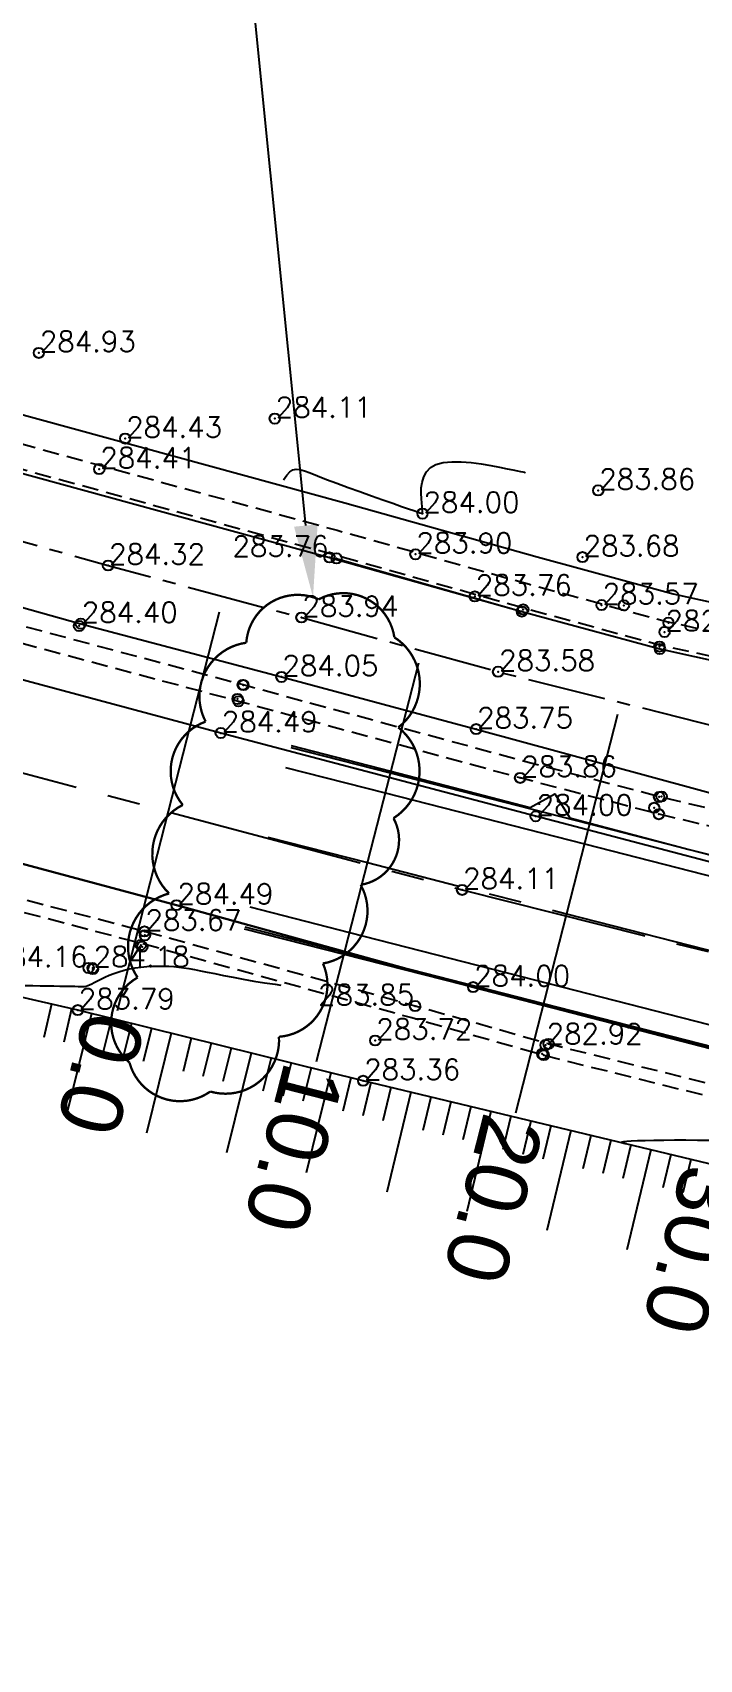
# Model space of a CAD drawing. Header units: millimetres. Extents: x 524954 to 526204, y 9523489 to 9524010.
# Drawn here: x 525035.2 to 525067.7, y 9523742.4 to 9523821.4 of the extents above; entities that cross this region are included whole.
import ezdxf
from ezdxf import colors
from ezdxf.entities.mleader import LeaderData, LeaderLine
from ezdxf.enums import TextEntityAlignment as Align
from ezdxf.math import Vec2, Vec3

# ---------------------------------------------------------------- set-up
doc = ezdxf.new("R2010")
doc.units = ezdxf.units.MM
doc.header["$PDMODE"] = 32
doc.header["$PDSIZE"] = 0.5
doc.linetypes.add('AXES2', pattern=[28.575, 19.05, -3.175, 3.175, -3.175])
doc.linetypes.add('CACHE2', pattern=[4.7625, 3.175, -1.5875])
for name, color, linetype in [('Axe_Route_Existante', 1, 'AXES2'), ('Bord_Route_Existante', 6, 'Continuous'), ('Caniveau', 5, 'CACHE2'), ('CN_01_00', 3, 'Continuous'), ('CN_02_00', 4, 'Continuous'), ('Haut_Talus', 30, 'Continuous'), ('Route - Axe Route de la corniche 1 - Restitution en plan - Axe', 1, 'AXES2'), ('Route - Axe Route de la corniche 1 - Restitution en plan - GEM_Berme', 7, 'Continuous'), ('Route - Axe Route de la corniche 1 - Restitution en plan - GEM_Bretelle', 7, 'Continuous'), ('Route - Axe Route de la corniche 1 - Restitution en plan - Talus déblais', 1, 'Continuous'), ('Route - Axe Route de la corniche 1 - Restitution en plan - Talus remblais', 94, 'Continuous'), ('Route - Axe Route de la corniche 1 - Tabulations', 7, 'Continuous'), ('Route - Axe Route de la corniche 1 - Textes - Tabulations', 5, 'Continuous'), ('Talus', 2, 'Continuous'), ('TopoAlt', 3, 'Continuous'), ('TOPOJIS', 7, 'Continuous')]:
    doc.layers.add(name, color=color, linetype=linetype)
doc.layers.add('Bord_Route_Existante_POLY3D', color=6, linetype='Continuous', plot=False)
doc.layers.add('Trottoir', color=7, linetype='Continuous', true_color=0xff6666)
doc.styles.add('Affichages route', font='arial.ttf', dxfattribs={"height": 0.5})
doc.styles.add('Simplex 1.0', font='Simplex.shx', dxfattribs={"width": 0.99, "height": 1})
doc.styles.get("Standard").update_dxf_attribs({"font": 'arial.ttf'})

# ---------------------------------------------------------------- blocks, each defined once
blk = doc.blocks.new('TCPOINT M')
at = {"color": 0}
blk.add_point((0, 0), dxfattribs=at)
at = {"layer": 'TopoAlt', "style": 'Simplex 1.0', "width": 0.99}
blk.add_attdef('ALT', (0.15, 0.15), '', height=1, dxfattribs=at)
blk = doc.blocks.new('MENSURA_TALSYM_2')
at = {"layer": 'Route - Axe Route de la corniche 1 - Restitution en plan - Talus déblais'}
for p, q in [((525047.819, 9523786.777), (525047.819, 9523786.777)), ((525049.022, 9523786.438), (525049.028, 9523786.463)), ((525050.232, 9523786.125), (525050.238, 9523786.149)), ((525051.442, 9523785.812), (525051.448, 9523785.835)), ((525052.641, 9523785.455), (525052.658, 9523785.521)), ((525053.863, 9523785.186), (525053.868, 9523785.207)), ((525055.075, 9523784.873), (525055.078, 9523784.893)), ((525056.286, 9523784.559), (525056.288, 9523784.579)), ((525057.498, 9523784.208), (525057.498, 9523784.265)), ((525058.709, 9523783.933), (525058.708, 9523783.951)), ((525059.886, 9523783.889), (525059.872, 9523784.003)), ((525060.747, 9523784.046), (525060.836, 9523784.101)), ((525061.583, 9523783.157), (525061.605, 9523783.187)), ((525062.81, 9523782.859), (525062.814, 9523782.868)), ((525064.02, 9523782.542), (525064.022, 9523782.548)), ((525065.23, 9523782.225), (525065.231, 9523782.229)), ((525066.438, 9523781.906), (525066.439, 9523781.91))]:
    blk.add_line(p, q, dxfattribs=at)
blk = doc.blocks.new('MENSURA_TALSYM_3')
at = {"layer": 'Route - Axe Route de la corniche 1 - Restitution en plan - Talus déblais'}
for p, q in [((525046.749, 9523777.562), (525046.755, 9523777.585)), ((525047.96, 9523777.253), (525047.966, 9523777.276)), ((525049.172, 9523776.944), (525049.177, 9523776.967)), ((525050.383, 9523776.635), (525050.4, 9523776.703)), ((525051.594, 9523776.328), (525051.6, 9523776.349)), ((525052.806, 9523776.02), (525052.811, 9523776.041)), ((525054.018, 9523775.712), (525054.023, 9523775.733)), ((525055.229, 9523775.405), (525055.244, 9523775.465)), ((525056.441, 9523775.097), (525056.446, 9523775.116)), ((525057.652, 9523774.79), (525057.657, 9523774.808)), ((525058.864, 9523774.482), (525058.868, 9523774.5)), ((525060.075, 9523774.175), (525060.088, 9523774.226)), ((525061.287, 9523773.868), (525061.291, 9523773.884)), ((525062.499, 9523773.562), (525062.503, 9523773.577)), ((525063.711, 9523773.256), (525063.715, 9523773.27)), ((525064.923, 9523772.95), (525064.933, 9523772.989)), ((525066.135, 9523772.644), (525066.138, 9523772.656)), ((525067.347, 9523772.338), (525067.35, 9523772.349))]:
    blk.add_line(p, q, dxfattribs=at)

msp = doc.modelspace()

# ---------------------------------------------------------------- linework, layer by layer
at = {"const_width": 0.113, "flags": 128}
msp.add_lwpolyline([(525052.792, 9523783.24, 0.520567), (525053.025, 9523787.651, 0.520567), (525053.025, 9523787.651, 0.520567), (525052.835, 9523792.03, 0.520567), (525052.835, 9523792.03, 0.520567), (525049.155, 9523793.877, 0.520567), (525049.155, 9523793.877, 0.520567), (525045.633, 9523791.768, 0.520567), (525045.633, 9523791.768, 0.520567), (525043.657, 9523787.934, 0.520567), (525043.657, 9523787.934, 0.520567), (525042.547, 9523783.883, 0.520567), (525042.547, 9523783.883, 0.520567), (525041.881, 9523779.581, 0.520567), (525041.881, 9523779.581, 0.520567), (525040.349, 9523775.497, 0.520567), (525040.349, 9523775.497, 0.520567), (525039.954, 9523771.358, 0.520567), (525039.954, 9523771.358, 0.520567), (525043.884, 9523769.955, 0.520567), (525043.884, 9523769.955, 0.520567), (525047.223, 9523772.616, 0.520567), (525047.223, 9523772.616, 0.520567), (525049.361, 9523776.179, 0.520567), (525049.361, 9523776.179, 0.520567), (525051.196, 9523780.002, 0.520567), (525051.196, 9523780.002, 0.520567), (525052.792, 9523783.24)], format="xyb", dxfattribs=at)
at = {"layer": 'Axe_Route_Existante', "ltscale": 0.5, "flags": 128}
msp.add_lwpolyline([(524973.101, 9523802.49), (525007.26, 9523792.779), (525027.54, 9523787.364), (525056.127, 9523779.755), (525082.674, 9523773.102), (525107.546, 9523770.048), (525120.684, 9523770.139), (525151.777, 9523772.648), (525176.899, 9523773.894), (525199.324, 9523771.095), (525218.337, 9523765.264), (525227.192, 9523761.534), (525233.843, 9523758.094), (525246.468, 9523751.167), (525256.506, 9523745.531), (525267.014, 9523739.694), (525277.691, 9523733.704), (525288.849, 9523727.299), (525294.632, 9523724.022), (525301.927, 9523719.966), (525310.691, 9523715.333), (525328.32, 9523705.784), (525328.32, 9523705.784), (525337.316, 9523700.691), (525351.138, 9523692.703), (525363.696, 9523685.45), (525368.801, 9523682.627), (525375.475, 9523679.109), (525390.225, 9523670.468), (525400.9, 9523665.019), (525419.619, 9523658.456), (525435.368, 9523656.046), (525454.334, 9523656.625), (525476.288, 9523660.734), (525488.784, 9523664.768), (525501.859, 9523668.012), (525521.809, 9523675.315), (525541.116, 9523687.802), (525552.62, 9523697.708), (525562.351, 9523710.18), (525568.681, 9523722.572), (525575.059, 9523738.704), (525576.995, 9523751.051), (525577.798, 9523776.069), (525576.166, 9523799.52), (525574.181, 9523815.429), (525572.049, 9523834.204), (525569.92, 9523851.041), (525567.326, 9523868.19), (525565.579, 9523885.379), (525563.689, 9523903.219), (525561.356, 9523920.701), (525558.839, 9523938.161)], dxfattribs=at)
at = {"layer": 'Axe_Route_Existante', "ltscale": 0.2, "flags": 128}
msp.add_lwpolyline([(524977.305, 9523814.695), (525006.059, 9523804.831), (525028.37, 9523798.479), (525038.912, 9523795.522), (525048.316, 9523792.994), (525057.878, 9523790.358), (525070.878, 9523787.094), (525082.145, 9523784.869), (525094.524, 9523783.207), (525107.043, 9523782.438), (525119.719, 9523782.246), (525132.005, 9523782.846), (525146.311, 9523784.281), (525160.389, 9523785.573)], dxfattribs=at)
at = {"layer": 'Bord_Route_Existante', "flags": 128}
for points in [[(524978.471, 9523817.452), (525006.714, 9523807.672), (525049.682, 9523795.913), (525049.682, 9523795.913), (525059.038, 9523793.284), (525065.745, 9523791.464), (525070.953, 9523790.327), (525075.487, 9523789.263), (525081.936, 9523787.979), (525091.28, 9523786.607), (525094.329, 9523786.248), (525106.067, 9523785.345), (525119.054, 9523785.177), (525127.352, 9523785.549)], [(524976.461, 9523811.679), (525005.191, 9523801.758), (525025.279, 9523796.13), (525037.584, 9523792.694), (525047.344, 9523790.104), (525056.807, 9523787.568), (525069.508, 9523784.121), (525081.536, 9523781.639), (525092.597, 9523780.179), (525105.432, 9523779.119), (525119.151, 9523778.983), (525131.181, 9523779.552)], [(525221.578, 9523770.941), (525214.394, 9523773.56), (525201.773, 9523777.091), (525187.993, 9523779.477), (525178.148, 9523780.174), (525172.157, 9523780.555), (525166.33, 9523780.26), (525154.489, 9523779.368), (525145.368, 9523778.551), (525120.497, 9523776.02), (525106.173, 9523774.773), (525099.776, 9523775.298), (525085.501, 9523777.091), (525074.621, 9523779.414), (525059.705, 9523783.331), (525044.394, 9523787.379), (525028.625, 9523791.594), (525012.747, 9523795.824), (524999.188, 9523799.53), (524974.162, 9523806.373)], [(525125.167, 9523764.211), (525102.493, 9523766.683), (525102.493, 9523766.683), (525083.482, 9523768.521), (525071.595, 9523771.17), (525056.669, 9523775.03), (525042.24, 9523779.013), (525025.367, 9523783.534), (525010.659, 9523787.6), (524993.307, 9523792.15), (524972.341, 9523799.079)]]:
    msp.add_lwpolyline(points, dxfattribs=at)
at = {"layer": 'Bord_Route_Existante_POLY3D'}
for points in [[(524978.471, 9523817.452, 286.86), (525006.708, 9523807.726, 285.65), (525006.714, 9523807.672, 285.48), (525049.682, 9523795.913, 283.76), (525050.025, 9523795.866, 283.81), (525059.038, 9523793.284, 283.52), (525065.745, 9523791.464, 283.3), (525070.953, 9523790.327, 283.1), (525071.004, 9523790.39, 283.25), (525075.487, 9523789.263, 282.93), (525081.936, 9523787.979, 282.72), (525091.28, 9523786.607, 282.4), (525094.329, 9523786.248, 282.3), (525106.067, 9523785.345, 281.92), (525119.054, 9523785.177, 281.47), (525127.352, 9523785.549, 281.18)], [(524976.461, 9523811.679, 287.12), (525005.191, 9523801.758, 285.67), (525025.279, 9523796.13, 284.91), (525037.584, 9523792.694, 284.4), (525047.344, 9523790.104, 284.05), (525056.807, 9523787.568, 283.75), (525069.508, 9523784.121, 283.35), (525081.536, 9523781.639, 282.97), (525092.597, 9523780.179, 282.55), (525105.432, 9523779.119, 282.13), (525119.151, 9523778.983, 281.72), (525131.181, 9523779.552, 281.32)], [(525145.368, 9523778.551, 280.86), (525120.497, 9523776.02, 281.76), (525106.173, 9523774.773, 282.29), (525099.776, 9523775.298, 282.6), (525085.501, 9523777.091, 283.1), (525074.621, 9523779.414, 283.47), (525059.705, 9523783.331, 284), (525044.394, 9523787.379, 284.49), (525028.625, 9523791.594, 285.05), (525012.747, 9523795.824, 285.57), (524999.188, 9523799.53, 285.91), (524974.162, 9523806.373, 286.24)], [(524972.341, 9523799.079, 0), (524993.307, 9523792.15, 285.9), (525010.659, 9523787.6, 285.49), (525025.367, 9523783.534, 285.08), (525042.24, 9523779.013, 284.49), (525056.669, 9523775.03, 284), (525071.595, 9523771.17, 283.51), (525083.482, 9523768.521, 283.1), (525102.493, 9523766.683, 0), (525125.167, 9523764.211, 281.6), (525144.506, 9523765.617, 280.96)]]:
    msp.add_polyline3d(points, dxfattribs=at)
at = {"layer": 'Caniveau', "ltscale": 0.25, "flags": 128}
for points in [[(524978.921, 9523818.749), (525007.12, 9523808.984), (525050.049, 9523797.236), (525059.403, 9523794.608), (525066.071, 9523792.798), (525071.256, 9523791.666), (525075.778, 9523790.605), (525082.17, 9523789.332), (525091.46, 9523787.968), (525094.462, 9523787.615), (525106.129, 9523786.717), (525119.032, 9523786.55), (525127.277, 9523786.92), (525130.781, 9523787.148), (525144.254, 9523788.692), (525157.053, 9523789.824), (525159.565, 9523789.96), (525186.295, 9523791.678), (525194.148, 9523792.321), (525204.801, 9523793.175), (525211.059, 9523793.613), (525217.049, 9523794.156), (525223.871, 9523794.405), (525235.946, 9523793.365), (525246.588, 9523790.704), (525250.771, 9523788.828), (525257.796, 9523785.005), (525267.26, 9523779.721), (525275.934, 9523774.674), (525286.15, 9523769.083)], [(524978.535, 9523817.634), (525006.771, 9523807.856), (525049.734, 9523796.099), (525059.089, 9523793.471), (525065.79, 9523791.652), (525070.996, 9523790.516), (525075.528, 9523789.452), (525081.969, 9523788.169), (525091.305, 9523786.798), (525094.348, 9523786.441), (525106.076, 9523785.538), (525119.051, 9523785.37), (525127.341, 9523785.742), (525130.887, 9523785.973), (525144.373, 9523787.518), (525157.137, 9523788.647), (525159.635, 9523788.783), (525186.381, 9523790.501), (525194.243, 9523791.145), (525204.889, 9523791.999), (525211.154, 9523792.437), (525217.124, 9523792.978), (525223.842, 9523793.224), (525235.751, 9523792.198), (525246.2, 9523789.585), (525250.247, 9523787.77), (525257.255, 9523783.957), (525267.01, 9523778.976), (525275.314, 9523773.67), (525285.519, 9523767.841)], [(524975.141, 9523808.618), (525000.68, 9523801.804), (525030.01, 9523793.854), (525045.477, 9523789.732), (525059.166, 9523786.012), (525065.902, 9523784.25), (525084.094, 9523779.959), (525088.525, 9523779.269), (525107.014, 9523777.537), (525120.727, 9523777.307), (525124.339, 9523777.743), (525144.189, 9523779.476), (525152.038, 9523780.016), (525158.051, 9523780.697), (525172.163, 9523781.399), (525172.115, 9523781.335), (525186.089, 9523780.714), (525201.95, 9523777.916), (525212.887, 9523775.146), (525221.806, 9523771.933), (525221.948, 9523771.873)], [(525221.578, 9523770.941), (525212.633, 9523774.341), (525201.773, 9523777.091), (525185.999, 9523779.874), (525185.993, 9523779.938), (525172.157, 9523780.555), (525158.119, 9523779.856), (525152.114, 9523779.177), (525144.255, 9523778.635), (525124.426, 9523776.904), (525120.771, 9523776.463), (525106.967, 9523776.694), (525088.421, 9523778.432), (525083.932, 9523779.131), (525065.698, 9523783.432), (525058.949, 9523785.198), (525045.258, 9523788.918), (525029.791, 9523793.04), (525029.791, 9523793.04), (525029.791, 9523793.04), (525029.791, 9523793.04), (525000.461, 9523800.99), (524974.924, 9523807.804)], [(525212.523, 9523742.362), (525215.682, 9523749.328), (525216.089, 9523753.459), (525215.342, 9523755.852), (525214.458, 9523757.799), (525213.085, 9523759.336), (525209.663, 9523761.362), (525205.234, 9523762.825), (525198.525, 9523764.528), (525180.8, 9523767.044), (525180.8, 9523767.044), (525161.56, 9523766.927), (525152.174, 9523766.206), (525142.387, 9523765.292), (525123.561, 9523764.031), (525123.01, 9523764), (525096.766, 9523764.91), (525078.02, 9523767.878), (525060.334, 9523772.269), (525053.844, 9523774.11), (525040.68, 9523777.734), (525026.599, 9523781.449), (525022.238, 9523782.572), (525005.16, 9523787.075), (524971.887, 9523797.649)], [(525211.995, 9523742.614), (525215.039, 9523749.294), (525215.396, 9523753.333), (525214.887, 9523755.405), (525213.976, 9523757.187), (525212.811, 9523758.664), (525209.418, 9523760.747), (525205.065, 9523762.245), (525198.408, 9523763.935), (525180.739, 9523766.443), (525180.739, 9523766.443), (525161.591, 9523766.325), (525152.225, 9523765.605), (525142.435, 9523764.691), (525123.599, 9523763.429), (525123.017, 9523763.396), (525096.708, 9523764.308), (525077.9, 9523767.286), (525060.179, 9523771.686), (525053.682, 9523773.529), (525040.523, 9523777.152), (525026.447, 9523780.866), (525022.086, 9523781.988), (525004.992, 9523786.496), (524971.704, 9523797.075)]]:
    msp.add_lwpolyline(points, dxfattribs=at)
at = {"layer": 'CN_01_00', "elevation": 283, "flags": 128}
msp.add_lwpolyline([(525064.103, 9523767.409), (525064.103, 9523767.409), (525064.102, 9523767.409), (525064.097, 9523767.41), (525064.09, 9523767.412), (525064.077, 9523767.415), (525064.057, 9523767.42), (525064.03, 9523767.427), (525063.994, 9523767.436), (525063.95, 9523767.447), (525063.907, 9523767.46), (525063.878, 9523767.475), (525063.875, 9523767.49), (525063.909, 9523767.507), (525063.992, 9523767.523), (525064.137, 9523767.539), (525064.354, 9523767.554), (525064.653, 9523767.568), (525065.025, 9523767.58), (525065.458, 9523767.589), (525065.941, 9523767.596), (525066.462, 9523767.599), (525067.009, 9523767.599), (525067.57, 9523767.595), (525068.134, 9523767.586)], dxfattribs=at)
at = {"layer": 'CN_02_00', "elevation": 284, "flags": 128}
for points in [[(525047.438, 9523799.683), (525047.608, 9523799.916), (525047.759, 9523800.079), (525047.903, 9523800.175), (525048.056, 9523800.21), (525048.235, 9523800.191), (525048.457, 9523800.125), (525048.736, 9523800.017), (525049.09, 9523799.876), (525049.528, 9523799.708), (525050.034, 9523799.519), (525050.584, 9523799.318), (525051.156, 9523799.113), (525051.725, 9523798.91), (525052.269, 9523798.718), (525052.765, 9523798.544), (525053.189, 9523798.396), (525053.523, 9523798.279), (525053.775, 9523798.191), (525053.955, 9523798.128), (525054.076, 9523798.085), (525054.15, 9523798.06), (525054.187, 9523798.046), (525054.201, 9523798.041), (525054.204, 9523798.041), (525054.204, 9523798.041), (525054.204, 9523798.041), (525054.204, 9523798.041), (525054.204, 9523798.041), (525054.205, 9523798.041), (525054.205, 9523798.041), (525054.205, 9523798.041), (525054.205, 9523798.041), (525054.205, 9523798.041), (525054.205, 9523798.041), (525054.206, 9523798.041), (525054.206, 9523798.041), (525054.206, 9523798.042), (525054.206, 9523798.042), (525054.207, 9523798.042), (525054.207, 9523798.042), (525054.207, 9523798.043), (525054.207, 9523798.05), (525054.206, 9523798.07), (525054.203, 9523798.107), (525054.198, 9523798.168), (525054.19, 9523798.26), (525054.179, 9523798.387), (525054.164, 9523798.557), (525054.147, 9523798.771), (525054.137, 9523799.02), (525054.146, 9523799.288), (525054.184, 9523799.562), (525054.263, 9523799.828), (525054.394, 9523800.071), (525054.589, 9523800.277), (525054.859, 9523800.432), (525055.21, 9523800.527), (525055.626, 9523800.567), (525056.086, 9523800.562), (525056.569, 9523800.522), (525057.055, 9523800.459), (525057.521, 9523800.382), (525057.948, 9523800.301), (525058.313, 9523800.227), (525058.602, 9523800.168), (525058.819, 9523800.123), (525058.975, 9523800.091), (525059.079, 9523800.07), (525059.142, 9523800.057), (525059.175, 9523800.05), (525059.187, 9523800.048), (525059.188, 9523800.047)], [(525034.882, 9523775.11), (525035.248, 9523775.103), (525035.606, 9523775.097), (525035.948, 9523775.091), (525036.273, 9523775.086), (525036.574, 9523775.082), (525036.846, 9523775.077), (525037.086, 9523775.073), (525037.289, 9523775.068), (525037.452, 9523775.062), (525037.58, 9523775.059), (525037.684, 9523775.059), (525037.77, 9523775.065), (525037.849, 9523775.079), (525037.927, 9523775.102), (525038.013, 9523775.138), (525038.116, 9523775.188), (525038.242, 9523775.254), (525038.392, 9523775.331), (525038.563, 9523775.418), (525038.755, 9523775.51), (525038.965, 9523775.603), (525039.192, 9523775.694), (525039.433, 9523775.779), (525039.689, 9523775.854), (525039.955, 9523775.915), (525040.23, 9523775.965), (525040.51, 9523776.002), (525040.792, 9523776.028), (525041.072, 9523776.044), (525041.348, 9523776.051), (525041.616, 9523776.049), (525041.872, 9523776.04), (525042.116, 9523776.024), (525042.353, 9523776), (525042.592, 9523775.969), (525042.842, 9523775.93), (525043.11, 9523775.883), (525043.405, 9523775.826), (525043.735, 9523775.761), (525044.108, 9523775.685), (525044.53, 9523775.601), (525044.993, 9523775.51), (525045.486, 9523775.417), (525046, 9523775.326), (525046.522, 9523775.241), (525047.044, 9523775.165), (525047.32, 9523775.132)]]:
    msp.add_lwpolyline(points, dxfattribs=at)
at = {"layer": 'Haut_Talus', "flags": 128}
msp.add_lwpolyline([(525196.209, 9523734.666), (525185.666, 9523736.075), (525174.732, 9523738.405), (525167.266, 9523739.353), (525162.456, 9523738.862), (525160.617, 9523739.586), (525160.617, 9523739.586), (525148.449, 9523742.953), (525140.268, 9523745.585), (525128.783, 9523751.058), (525115.061, 9523754.312), (525099.667, 9523759.924), (525089.678, 9523759.911), (525072.881, 9523765.307), (525051.318, 9523770.478), (525037.439, 9523773.912), (525026.483, 9523776.419), (525009.07, 9523781.626), (524998.873, 9523783.305), (524985.831, 9523787.803), (524969.54, 9523790.743)], dxfattribs=at)
at = {"layer": 'Route - Axe Route de la corniche 1 - Restitution en plan - Axe', "ltscale": 0.5, "flags": 128}
msp.add_lwpolyline([(525046.677, 9523782.319), (525051.521, 9523781.079), (525061.208, 9523778.598), (525070.896, 9523776.118), (525075.753, 9523774.931), (525080.64, 9523773.878), (525085.555, 9523772.962), (525090.494, 9523772.182), (525095.453, 9523771.54), (525100.427, 9523771.036), (525105.413, 9523770.67), (525110.408, 9523770.443), (525115.407, 9523770.354), (525120.407, 9523770.405), (525125.403, 9523770.594), (525130.392, 9523770.922), (525140.361, 9523771.706), (525143.359, 9523771.825), (525146.358, 9523771.83), (525149.356, 9523771.724), (525150.354, 9523771.663), (525153.343, 9523771.407), (525156.32, 9523771.039), (525159.863, 9523770.452), (525160.264, 9523770.375), (525163.198, 9523769.748), (525170.007, 9523768.122), (525175.376, 9523766.838)], dxfattribs=at)
at = {"layer": 'Route - Axe Route de la corniche 1 - Restitution en plan - GEM_Berme', "flags": 128}
for points in [[(525047.793, 9523786.679), (525052.637, 9523785.438), (525062.325, 9523782.958), (525072.012, 9523780.477), (525076.761, 9523779.316), (525081.527, 9523778.29), (525086.319, 9523777.396), (525091.134, 9523776.636), (525095.968, 9523776.01), (525100.818, 9523775.519), (525105.68, 9523775.162), (525110.55, 9523774.94), (525115.424, 9523774.854), (525120.299, 9523774.903), (525125.17, 9523775.088), (525130.034, 9523775.408)], [(525045.561, 9523777.96), (525050.405, 9523776.72), (525060.092, 9523774.239), (525069.779, 9523771.758), (525074.744, 9523770.545), (525079.754, 9523769.466), (525084.792, 9523768.527), (525089.854, 9523767.728), (525094.937, 9523767.069), (525100.035, 9523766.553), (525105.146, 9523766.178), (525110.266, 9523765.945), (525115.39, 9523765.854), (525120.515, 9523765.906), (525125.636, 9523766.1)]]:
    msp.add_lwpolyline(points, dxfattribs=at)
at = {"layer": 'Route - Axe Route de la corniche 1 - Restitution en plan - GEM_Bretelle', "flags": 128}
for points in [[(525047.545, 9523785.71), (525052.389, 9523784.47), (525062.076, 9523781.989), (525071.764, 9523779.508), (525076.537, 9523778.342), (525081.33, 9523777.31), (525086.149, 9523776.411), (525090.992, 9523775.646), (525095.854, 9523775.017), (525100.731, 9523774.522), (525105.621, 9523774.164), (525110.518, 9523773.941), (525115.42, 9523773.854), (525120.323, 9523773.904), (525125.222, 9523774.089), (525130.114, 9523774.411)], [(525045.809, 9523778.929), (525050.653, 9523777.688), (525060.34, 9523775.208), (525070.027, 9523772.727), (525074.968, 9523771.52), (525079.951, 9523770.447), (525084.962, 9523769.512), (525089.996, 9523768.718), (525095.051, 9523768.063), (525100.122, 9523767.549), (525105.206, 9523767.176), (525110.298, 9523766.944), (525115.394, 9523766.854), (525120.491, 9523766.906), (525125.584, 9523767.099), (525130.67, 9523767.433)]]:
    msp.add_lwpolyline(points, dxfattribs=at)
at = {"layer": 'Route - Axe Route de la corniche 1 - Restitution en plan - Talus déblais', "flags": 128}
for points in [[(525047.819, 9523786.777), (525052.658, 9523785.521), (525059.434, 9523783.762), (525060.635, 9523784.423), (525061.367, 9523783.25), (525062.334, 9523782.994), (525067.168, 9523781.717)], [(525045.538, 9523777.87), (525050.383, 9523776.635), (525060.075, 9523774.175), (525069.771, 9523771.726), (525074.738, 9523770.517), (525079.746, 9523769.424), (525083.77, 9523768.635), (525088.83, 9523767.81), (525089.844, 9523767.659), (525095.943, 9523766.847), (525100.021, 9523766.393), (525105.13, 9523765.896), (525110.253, 9523765.539), (525115.388, 9523765.309), (525120.531, 9523765.234), (525124.647, 9523765.286), (525130.821, 9523765.542)]]:
    msp.add_lwpolyline(points, dxfattribs=at)
at = {"layer": 'Route - Axe Route de la corniche 1 - Restitution en plan - Talus remblais', "flags": 128}
msp.add_lwpolyline([(525067.168, 9523781.717), (525068.139, 9523781.479), (525072.024, 9523780.522), (525075.819, 9523779.569), (525081.527, 9523778.294), (525082.674, 9523779.082), (525084.579, 9523778.721), (525085.369, 9523777.623), (525086.319, 9523777.396)], dxfattribs=at)
at = {"layer": 'Route - Axe Route de la corniche 1 - Tabulations'}
for p, q in [((525044.314, 9523793.247), (525039.353, 9523773.872)), ((525054.001, 9523790.767), (525049.04, 9523771.392)), ((525063.689, 9523788.286), (525058.728, 9523768.911))]:
    msp.add_line(p, q, dxfattribs=at)
at = {"layer": 'Talus'}
for p, q in [((525036.158, 9523774.205), (525035.786, 9523772.58)), ((525037.132, 9523773.982), (525036.761, 9523772.357)), ((525038.104, 9523773.747), (525036.904, 9523768.893)), ((525039.075, 9523773.507), (525038.675, 9523771.889)), ((525040.046, 9523773.267), (525039.646, 9523771.649)), ((525041.017, 9523773.026), (525040.616, 9523771.409)), ((525041.987, 9523772.786), (525040.787, 9523767.933)), ((525042.958, 9523772.546), (525042.558, 9523770.928)), ((525043.929, 9523772.306), (525043.529, 9523770.688)), ((525044.9, 9523772.066), (525044.499, 9523770.448)), ((525045.87, 9523771.826), (525044.67, 9523766.972)), ((525046.841, 9523771.586), (525046.441, 9523769.968)), ((525047.812, 9523771.345), (525047.411, 9523769.727)), ((525048.782, 9523771.105), (525048.382, 9523769.487)), ((525049.753, 9523770.865), (525048.552, 9523766.011)), ((525050.724, 9523770.625), (525050.324, 9523769.007)), ((525051.695, 9523770.387), (525051.307, 9523768.767)), ((525052.668, 9523770.154), (525052.279, 9523768.534)), ((525053.64, 9523769.921), (525052.474, 9523765.059)), ((525054.613, 9523769.688), (525054.224, 9523768.067)), ((525055.585, 9523769.455), (525055.196, 9523767.834)), ((525056.557, 9523769.221), (525056.169, 9523767.601)), ((525057.53, 9523768.988), (525056.364, 9523764.126)), ((525058.502, 9523768.755), (525058.114, 9523767.134)), ((525059.475, 9523768.522), (525059.086, 9523766.901)), ((525060.447, 9523768.289), (525060.058, 9523766.668)), ((525061.42, 9523768.055), (525060.254, 9523763.193)), ((525062.392, 9523767.822), (525062.003, 9523766.201)), ((525063.364, 9523767.589), (525062.976, 9523765.968)), ((525064.337, 9523767.356), (525063.948, 9523765.735)), ((525065.309, 9523767.122), (525064.143, 9523762.26)), ((525066.282, 9523766.889), (525065.893, 9523765.269)), ((525067.254, 9523766.656), (525066.865, 9523765.035))]:
    msp.add_line(p, q, dxfattribs=at)
at = {"layer": 'Trottoir', "ltscale": 0.25, "flags": 128}
msp.add_lwpolyline([(524979.372, 9523820.053), (525007.528, 9523810.303), (525050.418, 9523798.565), (525059.771, 9523795.938), (525066.399, 9523794.139), (525071.561, 9523793.012), (525076.07, 9523791.954), (525082.405, 9523790.692), (525091.982, 9523790.036), (525091.982, 9523790.036), (525109.407, 9523788.924), (525126.934, 9523789.003)], dxfattribs=at)

# ---------------------------------------------------------------- block references
at = {"layer": 'Route - Axe Route de la corniche 1 - Restitution en plan - Talus déblais'}
for name in ['MENSURA_TALSYM_2', 'MENSURA_TALSYM_3']:
    msp.add_blockref(name, (0, 0), dxfattribs=at)
at = {"layer": 'TOPOJIS'}
ref = msp.add_blockref('TCPOINT M', (525035.546, 9523805.854, 284.93), dxfattribs=at)
ref.add_attrib('ALT', '284.93', (525035.596, 9523805.904, 284.93), dxfattribs={"layer": 'TopoAlt', "height": 1, "style": 'Simplex 1.0', "width": 0.99})
ref = msp.add_blockref('TCPOINT M', (525047.018, 9523802.66, 284.11), dxfattribs=at)
ref.add_attrib('ALT', '284.11', (525047.068, 9523802.71, 284.11), dxfattribs={"layer": 'TopoAlt', "height": 1, "style": 'Simplex 1.0', "width": 0.99})
ref = msp.add_blockref('TCPOINT M', (525039.744, 9523801.692, 284.43), dxfattribs=at)
ref.add_attrib('ALT', '284.43', (525039.794, 9523801.742, 284.43), dxfattribs={"layer": 'TopoAlt', "height": 1, "style": 'Simplex 1.0', "width": 0.99})
ref = msp.add_blockref('TCPOINT M', (525038.486, 9523800.208, 284.41), dxfattribs=at)
ref.add_attrib('ALT', '284.41', (525038.536, 9523800.258, 284.41), dxfattribs={"layer": 'TopoAlt', "height": 1, "style": 'Simplex 1.0', "width": 0.99})
ref = msp.add_blockref('TCPOINT M', (525062.748, 9523799.173, 283.86), dxfattribs=at)
ref.add_attrib('ALT', '283.86', (525062.798, 9523799.223, 283.86), dxfattribs={"layer": 'TopoAlt', "height": 1, "style": 'Simplex 1.0', "width": 0.99})
ref = msp.add_blockref('TCPOINT M', (525054.204, 9523798.043, 284), dxfattribs=at)
ref.add_attrib('ALT', '284.00', (525054.254, 9523798.093, 284), dxfattribs={"layer": 'TopoAlt', "height": 1, "style": 'Simplex 1.0', "width": 0.99})
ref = msp.add_blockref('TCPOINT M', (525049.682, 9523795.913, 283.76), dxfattribs=at)
ref.add_attrib('ALT', '283.76', dxfattribs={"layer": 'TopoAlt', "height": 1, "style": 'Simplex 1.0', "width": 0.99}).set_placement((525049.632, 9523795.963, 283.76), align=Align.RIGHT)
ref = msp.add_blockref('TCPOINT M', (525053.858, 9523796.065, 283.9), dxfattribs=at)
ref.add_attrib('ALT', '283.90', (525053.908, 9523796.115, 283.9), dxfattribs={"layer": 'TopoAlt', "height": 1, "style": 'Simplex 1.0', "width": 0.99})
ref = msp.add_blockref('TCPOINT M', (525061.987, 9523795.93, 283.68), dxfattribs=at)
ref.add_attrib('ALT', '283.68', (525062.037, 9523795.98, 283.68), dxfattribs={"layer": 'TopoAlt', "height": 1, "style": 'Simplex 1.0', "width": 0.99})
ref = msp.add_blockref('TCPOINT M', (525038.912, 9523795.522, 284.32), dxfattribs=at)
ref.add_attrib('ALT', '284.32', (525038.962, 9523795.572, 284.32), dxfattribs={"layer": 'TopoAlt', "height": 1, "style": 'Simplex 1.0', "width": 0.99})
for p in [(525050.025, 9523795.866, 283.81), (525063.995, 9523793.585, 283.53), (525059.038, 9523793.284, 283.52), (525059.104, 9523793.387, 283.7), (525066.164, 9523792.74, 283.44), (525037.501, 9523792.581, 284.5), (525065.726, 9523791.582, 283.45), (525065.745, 9523791.464, 283.3), (525045.462, 9523789.721, 283.38), (525045.497, 9523789.709, 284.07), (525045.213, 9523789.035, 283.36), (525045.258, 9523788.918, 284.25), (525065.709, 9523784.27, 282.67), (525065.832, 9523784.293, 283.38), (525065.472, 9523783.746, 282.69), (525065.698, 9523783.432, 283.61), (525040.499, 9523777.076, 283.68), (525040.576, 9523776.993, 284.1), (525040.707, 9523777.549, 284.31), (525038.179, 9523775.907, 284.17), (525060.334, 9523772.269, 283.64), (525060.026, 9523771.782, 282.93), (525060.098, 9523771.723, 283.49)]:
    msp.add_blockref('TCPOINT M', p, dxfattribs=at)
ref = msp.add_blockref('TCPOINT M', (525056.744, 9523794.017, 283.76), dxfattribs=at)
ref.add_attrib('ALT', '283.76', (525056.794, 9523794.067, 283.76), dxfattribs={"layer": 'TopoAlt', "height": 1, "style": 'Simplex 1.0', "width": 0.99})
ref = msp.add_blockref('TCPOINT M', (525062.915, 9523793.599, 283.57), dxfattribs=at)
ref.add_attrib('ALT', '283.57', (525062.965, 9523793.649, 283.57), dxfattribs={"layer": 'TopoAlt', "height": 1, "style": 'Simplex 1.0', "width": 0.99})
ref = msp.add_blockref('TCPOINT M', (525037.584, 9523792.694, 284.4), dxfattribs=at)
ref.add_attrib('ALT', '284.40', (525037.634, 9523792.744, 284.4), dxfattribs={"layer": 'TopoAlt', "height": 1, "style": 'Simplex 1.0', "width": 0.99})
ref = msp.add_blockref('TCPOINT M', (525048.316, 9523792.994, 283.94), dxfattribs=at)
ref.add_attrib('ALT', '283.94', (525048.366, 9523793.044, 283.94), dxfattribs={"layer": 'TopoAlt', "height": 1, "style": 'Simplex 1.0', "width": 0.99})
ref = msp.add_blockref('TCPOINT M', (525065.972, 9523792.288, 282.21), dxfattribs=at)
ref.add_attrib('ALT', '282.21', (525066.022, 9523792.338, 282.21), dxfattribs={"layer": 'TopoAlt', "height": 1, "style": 'Simplex 1.0', "width": 0.99})
ref = msp.add_blockref('TCPOINT M', (525057.878, 9523790.358, 283.58), dxfattribs=at)
ref.add_attrib('ALT', '283.58', (525057.928, 9523790.408, 283.58), dxfattribs={"layer": 'TopoAlt', "height": 1, "style": 'Simplex 1.0', "width": 0.99})
ref = msp.add_blockref('TCPOINT M', (525047.344, 9523790.104, 284.05), dxfattribs=at)
ref.add_attrib('ALT', '284.05', (525047.394, 9523790.154, 284.05), dxfattribs={"layer": 'TopoAlt', "height": 1, "style": 'Simplex 1.0', "width": 0.99})
ref = msp.add_blockref('TCPOINT M', (525044.394, 9523787.379, 284.49), dxfattribs=at)
ref.add_attrib('ALT', '284.49', (525044.444, 9523787.429, 284.49), dxfattribs={"layer": 'TopoAlt', "height": 1, "style": 'Simplex 1.0', "width": 0.99})
ref = msp.add_blockref('TCPOINT M', (525056.807, 9523787.568, 283.75), dxfattribs=at)
ref.add_attrib('ALT', '283.75', (525056.857, 9523787.618, 283.75), dxfattribs={"layer": 'TopoAlt', "height": 1, "style": 'Simplex 1.0', "width": 0.99})
ref = msp.add_blockref('TCPOINT M', (525058.949, 9523785.198, 283.86), dxfattribs=at)
ref.add_attrib('ALT', '283.86', (525058.999, 9523785.248, 283.86), dxfattribs={"layer": 'TopoAlt', "height": 1, "style": 'Simplex 1.0', "width": 0.99})
ref = msp.add_blockref('TCPOINT M', (525059.705, 9523783.331, 284), dxfattribs=at)
ref.add_attrib('ALT', '284.00', (525059.755, 9523783.381, 284), dxfattribs={"layer": 'TopoAlt', "height": 1, "style": 'Simplex 1.0', "width": 0.99})
ref = msp.add_blockref('TCPOINT M', (525056.127, 9523779.755, 284.11), dxfattribs=at)
ref.add_attrib('ALT', '284.11', (525056.177, 9523779.805, 284.11), dxfattribs={"layer": 'TopoAlt', "height": 1, "style": 'Simplex 1.0', "width": 0.99})
ref = msp.add_blockref('TCPOINT M', (525042.24, 9523779.013, 284.49), dxfattribs=at)
ref.add_attrib('ALT', '284.49', (525042.29, 9523779.063, 284.49), dxfattribs={"layer": 'TopoAlt', "height": 1, "style": 'Simplex 1.0', "width": 0.99})
ref = msp.add_blockref('TCPOINT M', (525040.68, 9523777.734, 283.67), dxfattribs=at)
ref.add_attrib('ALT', '283.67', (525040.73, 9523777.784, 283.67), dxfattribs={"layer": 'TopoAlt', "height": 1, "style": 'Simplex 1.0', "width": 0.99})
ref = msp.add_blockref('TCPOINT M', (525037.967, 9523775.959, 284.16), dxfattribs=at)
ref.add_attrib('ALT', '284.16', dxfattribs={"layer": 'TopoAlt', "height": 1, "style": 'Simplex 1.0', "width": 0.99}).set_placement((525037.917, 9523776.009, 284.16), align=Align.RIGHT)
ref = msp.add_blockref('TCPOINT M', (525038.164, 9523775.959, 284.18), dxfattribs=at)
ref.add_attrib('ALT', '284.18', (525038.214, 9523776.009, 284.18), dxfattribs={"layer": 'TopoAlt', "height": 1, "style": 'Simplex 1.0', "width": 0.99})
ref = msp.add_blockref('TCPOINT M', (525056.669, 9523775.03, 284), dxfattribs=at)
ref.add_attrib('ALT', '284.00', (525056.719, 9523775.08, 284), dxfattribs={"layer": 'TopoAlt', "height": 1, "style": 'Simplex 1.0', "width": 0.99})
ref = msp.add_blockref('TCPOINT M', (525037.439, 9523773.912, 283.79), dxfattribs=at)
ref.add_attrib('ALT', '283.79', (525037.489, 9523773.962, 283.79), dxfattribs={"layer": 'TopoAlt', "height": 1, "style": 'Simplex 1.0', "width": 0.99})
ref = msp.add_blockref('TCPOINT M', (525053.844, 9523774.11, 283.85), dxfattribs=at)
ref.add_attrib('ALT', '283.85', dxfattribs={"layer": 'TopoAlt', "height": 1, "style": 'Simplex 1.0', "width": 0.99}).set_placement((525053.794, 9523774.16, 283.85), align=Align.RIGHT)
ref = msp.add_blockref('TCPOINT M', (525051.906, 9523772.435, 283.72), dxfattribs=at)
ref.add_attrib('ALT', '283.72', (525051.956, 9523772.485, 283.72), dxfattribs={"layer": 'TopoAlt', "height": 1, "style": 'Simplex 1.0', "width": 0.99})
ref = msp.add_blockref('TCPOINT M', (525060.19, 9523772.214, 282.92), dxfattribs=at)
ref.add_attrib('ALT', '282.92', (525060.24, 9523772.264, 282.92), dxfattribs={"layer": 'TopoAlt', "height": 1, "style": 'Simplex 1.0', "width": 0.99})
ref = msp.add_blockref('TCPOINT M', (525051.318, 9523770.478, 283.36), dxfattribs=at)
ref.add_attrib('ALT', '283.36', (525051.368, 9523770.528, 283.36), dxfattribs={"layer": 'TopoAlt', "height": 1, "style": 'Simplex 1.0', "width": 0.99})

# ---------------------------------------------------------------- texts
at = {"layer": 'Route - Axe Route de la corniche 1 - Textes - Tabulations', "style": 'Affichages route'}
for s, p in [('0.0', (525039.291, 9523773.63)), ('10.0', (525048.978, 9523771.149)), ('20.0', (525058.666, 9523768.669)), ('30.0', (525068.353, 9523766.188))]:
    msp.add_text(s, height=3, rotation=255.63711, dxfattribs=at).set_placement(p, align=Align.MIDDLE_LEFT)

# ---------------------------------------------------------------- next in the draw order: leaders
ml = msp.add_multileader_mtext('Standard')
ml.set_content("Raccordement  à l'existant", color=256)
ml.set_leader_properties()
ml.build(insert=Vec2(0, 0))
ml.multileader.update_dxf_attribs({"has_text_frame": 1, "dogleg_length": 2.5, "arrow_head_size": 3.5})
ctx = ml.context
ctx.base_point, ctx.char_height, ctx.arrow_head_size, ctx.landing_gap_size, ctx.plane_origin, ctx.plane_x_axis, ctx.plane_y_axis = Vec3(524990.641, 9523878.284), 3.5, 3.5, 0.8, Vec3(525070.349, 9523692.869), Vec3(0.864942, -0.501872), Vec3(0.501872, 0.864942)
ctx.text_align_type = 1
notes = []
notes.append((ctx, [(0, (1, 1, 0), (525043.524, 9523847.599), (-0.864942, 0.501872), 2.5, [(1, [(525048.878, 9523793.981)], 0, [])])]))
ctx.mtext.insert, ctx.mtext.text_direction, ctx.mtext.rotation, ctx.mtext.alignment, ctx.mtext.flow_direction = Vec3(525016.894, 9523865.107), Vec3(0.864942, -0.501872), 5.757424, 2, 5
ctx.mtext.has_bg_fill, ctx.mtext.bg_color, ctx.mtext.bg_scale_factor, ctx.mtext.bg_transparency, ctx.mtext.use_window_bg_color = 1, -1027028792, 1.5, 0, 1
for ctx, leaders in notes:
    for number, flags, end, landing, length, lines in leaders:
        leader = LeaderData()
        leader.index, (leader.has_last_leader_line, leader.has_dogleg_vector, leader.attachment_direction) = number, flags
        leader.last_leader_point, leader.dogleg_vector, leader.dogleg_length = Vec3(end), Vec3(landing), length
        for number, points, colour, breaks in lines:
            line = LeaderLine()
            line.index, line.vertices, line.color, line.breaks = number, Vec3.list(points), colors.encode_raw_color(colour), breaks
            leader.lines.append(line)
        ctx.leaders.append(leader)

doc.saveas('drawing.dxf')
